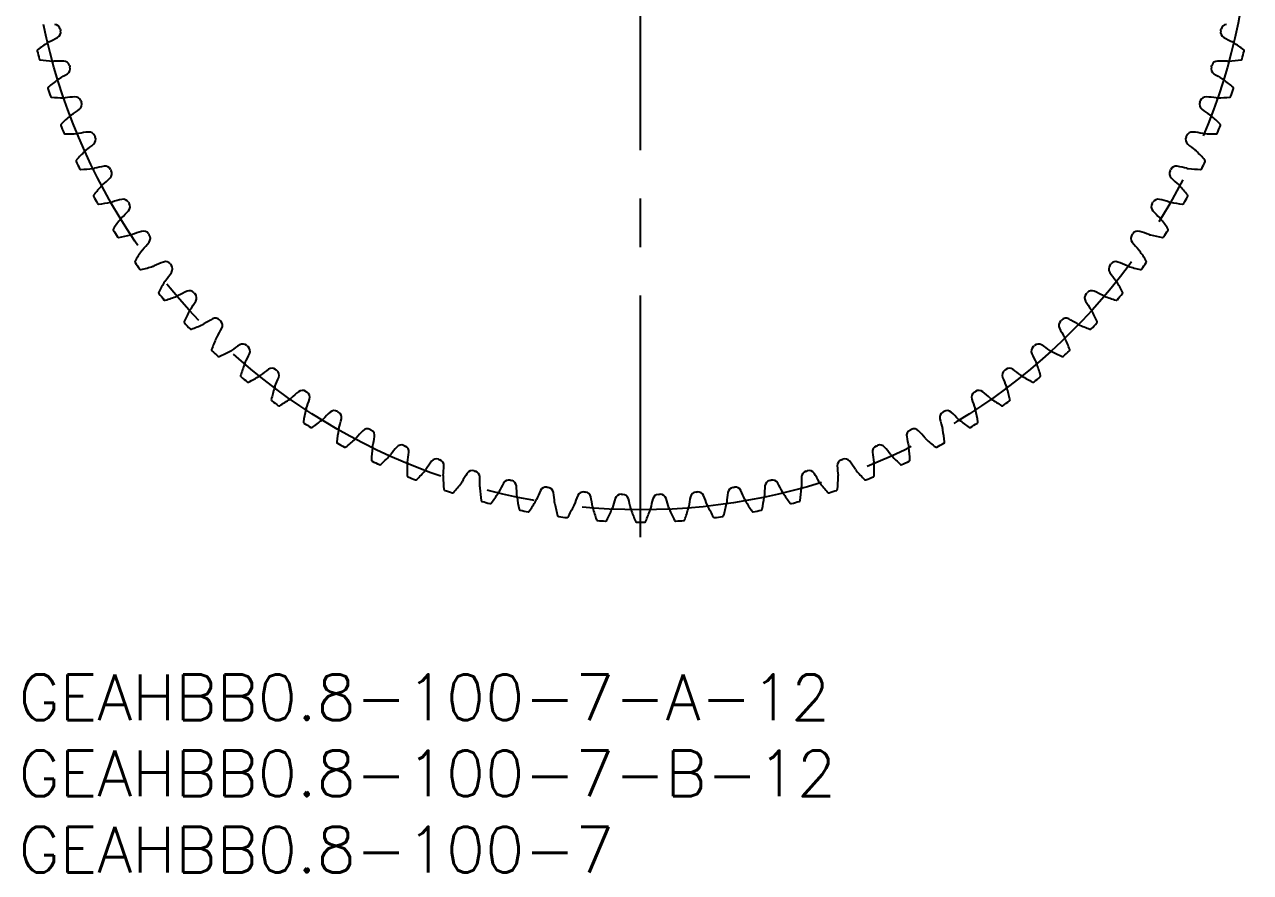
# Model space of a CAD drawing. Extents: x -1 to 152, y -13 to 107.
# Drawn here: x 0.4 to 80.8, y -13 to 42.7 of the extents above; entities that cross this region are included whole.
import ezdxf

# ---------------------------------------------------------------- set-up
doc = ezdxf.new("R2010")
doc.units = 0
doc.header["$LTSCALE"] = 0.5
doc.linetypes.add('CENTER', pattern=[50.8, 31.75, -6.35, 6.35, -6.35])
for name, color, linetype in [('MSM_CENTER', 1, 'CENTER'), ('MSM_CONTINUOUS', 7, 'CONTINUOUS'), ('MSM_PART_NUMBER', 7, 'CONTINUOUS')]:
    doc.layers.add(name, color=color, linetype=linetype)
doc.styles.get("Standard").update_dxf_attribs({"font": 'txt.shx', "height": 3, "bigfont": 'bigfont.shx'})

# ---------------------------------------------------------------- blocks, each defined once
blk = doc.blocks.new('*U2')
at = {"layer": 'MSM_PART_NUMBER'}
blk.add_text('GEAHBB0.8-100-7-A-12', height=3, dxfattribs=at).set_placement((0, -3))
blk = doc.blocks.new('*U3')
at = {"layer": 'MSM_PART_NUMBER'}
blk.add_text('GEAHBB0.8-100-7-B-12', height=3, dxfattribs=at).set_placement((0, -8))
blk = doc.blocks.new('*U4')
at = {"layer": 'MSM_PART_NUMBER'}
blk.add_text('GEAHBB0.8-100-7', height=3, dxfattribs=at).set_placement((0, -13))

msp = doc.modelspace()

# ---------------------------------------------------------------- linework, layer by layer
at = {"layer": 'MSM_CENTER'}
msp.add_line((40.8, 9), (40.8, 92.6), dxfattribs=at)
msp.add_line((40.8, 9), (40.8, 92.6), dxfattribs=at)
msp.add_circle((40.8, 50.8), 40, dxfattribs=at)
at = {"layer": 'MSM_CONTINUOUS'}
for centre, radius, start, end in [((2.338, 42.253), 0.4, 12.52812, 85.54533), ((79.262, 42.253), 0.4, 94.45467, 167.47187), ((2.36, 42.157), 0.4, 299.65468, 12.67187), ((40.8, 50.8), 39, 192.52813, 192.67187), ((79.24, 42.157), 0.4, 167.32812, 240.34533), ((40.8, 50.8), 39, 347.32813, 347.47187), ((8.804, 31.039), 12.5, 123.5, 127.20676), ((2.272, 40.908), 0.665, 115.92305, 123.50005), ((-2.39, 50.5), 10, 295.92301, 299.65467), ((83.99, 50.5), 10, 240.34533, 244.07699), ((79.328, 40.908), 0.665, 56.49996, 64.07695), ((72.796, 31.039), 12.5, 52.79324, 56.5), ((1.294, 40.931), 0.08, 127.20676, 194.02658), ((40.8, 50.8), 40.8, 194.02656, 194.77344), ((1.426, 40.416), 0.08, 194.77344, 261.59324), ((3.242, 52.703), 12.5, 261.59324, 265.3), ((2.272, 40.908), 0.665, 265.29996, 272.87695), ((2.807, 30.256), 10, 89.14533, 92.87699), ((2.951, 39.855), 0.4, 16.12812, 89.14533), ((78.649, 39.855), 0.4, 90.85467, 163.87187), ((78.793, 30.256), 10, 87.12301, 90.85467), ((79.328, 40.908), 0.665, 267.12305, 274.70004), ((78.358, 52.703), 12.5, 274.7, 278.40676), ((80.174, 40.416), 0.08, 278.40676, 345.22653), ((40.8, 50.8), 40.8, 345.22656, 345.97344), ((80.306, 40.931), 0.08, 345.97344, 52.79324), ((-2.286, 47.788), 10, 299.52301, 303.25467), ((2.978, 39.76), 0.4, 303.25468, 16.27187), ((40.8, 50.8), 39, 196.12813, 196.27187), ((78.622, 39.76), 0.4, 163.72812, 236.74533), ((40.8, 50.8), 39, 343.72813, 343.87187), ((83.886, 47.788), 10, 236.74533, 240.47699), ((10.108, 29.069), 12.5, 127.1, 130.80676), ((2.969, 38.508), 0.665, 119.52305, 127.10005), ((78.631, 38.508), 0.665, 52.89996, 60.47695), ((71.492, 29.069), 12.5, 49.19324, 52.9), ((1.992, 38.47), 0.08, 130.80676, 197.62659), ((40.8, 50.8), 40.8, 197.62656, 198.37344), ((2.156, 37.965), 0.08, 198.37344, 265.19324), ((3.197, 50.341), 12.5, 265.19324, 268.9), ((2.969, 38.508), 0.665, 268.89996, 276.47695), ((4.172, 27.911), 10, 92.74533, 96.47699), ((3.713, 37.5), 0.4, 19.72811, 92.74533), ((77.887, 37.5), 0.4, 87.25467, 160.27187), ((77.428, 27.911), 10, 83.52301, 87.25467), ((78.631, 38.508), 0.665, 263.52305, 271.10004), ((78.403, 50.341), 12.5, 271.1, 274.80676), ((79.444, 37.965), 0.08, 274.80676, 341.62653), ((40.8, 50.8), 40.8, 341.62656, 342.37344), ((79.608, 38.47), 0.08, 342.37344, 49.19324), ((-2.012, 45.089), 10, 303.12301, 306.85467), ((3.746, 37.407), 0.4, 306.85468, 19.87187), ((40.8, 50.8), 39, 199.72813, 199.87187), ((77.854, 37.407), 0.4, 160.12812, 233.14533), ((40.8, 50.8), 39, 340.12813, 340.27187), ((83.612, 45.089), 10, 233.14533, 236.87699), ((11.533, 27.184), 12.5, 130.7, 134.40676), ((3.816, 36.157), 0.665, 123.12305, 130.70005), ((77.784, 36.157), 0.665, 49.29996, 56.87695), ((70.067, 27.184), 12.5, 45.59324, 49.3), ((2.843, 36.057), 0.08, 134.40676, 201.22658), ((40.8, 50.8), 40.8, 201.22656, 201.97344), ((3.038, 35.564), 0.08, 201.97344, 268.79324), ((3.3, 47.981), 12.5, 268.79324, 272.5), ((3.816, 36.157), 0.665, 272.49996, 280.07695), ((5.682, 25.657), 10, 96.34533, 100.07699), ((4.621, 35.198), 0.4, 23.32811, 96.34533), ((76.979, 35.198), 0.4, 83.65467, 156.67187), ((75.918, 25.657), 10, 79.92301, 83.65467), ((77.784, 36.157), 0.665, 259.92305, 267.50004), ((78.3, 47.981), 12.5, 267.5, 271.20676), ((78.562, 35.564), 0.08, 271.20676, 338.02656), ((40.8, 50.8), 40.8, 338.02656, 338.77344), ((78.757, 36.057), 0.08, 338.77344, 45.59324), ((-1.569, 42.412), 10, 306.72301, 310.45467), ((4.66, 35.107), 0.4, 310.45468, 23.47187), ((40.8, 50.8), 39, 203.32813, 203.47187), ((76.94, 35.107), 0.4, 156.52811, 229.54533), ((40.8, 50.8), 39, 336.52813, 336.67187), ((83.169, 42.412), 10, 229.54533, 233.27699), ((13.074, 25.393), 12.5, 134.3, 138.00676), ((4.808, 33.864), 0.665, 126.72305, 134.30004), ((76.792, 33.864), 0.665, 45.69996, 53.27695), ((68.526, 25.393), 12.5, 41.99324, 45.7), ((3.843, 33.703), 0.08, 138.00676, 204.82658), ((40.8, 50.8), 40.8, 204.82656, 205.57344), ((4.069, 33.222), 0.08, 205.57344, 272.39324), ((3.551, 45.632), 12.5, 272.39324, 276.1), ((4.808, 33.864), 0.665, 276.09996, 283.67695), ((7.33, 23.501), 10, 99.94533, 103.67699), ((5.672, 32.957), 0.4, 26.92811, 99.94533), ((5.717, 32.869), 0.4, 314.05468, 27.07187), ((40.8, 50.8), 39, 206.92813, 207.07187), ((75.883, 32.869), 0.4, 152.92811, 225.94533), ((40.8, 50.8), 39, 332.92813, 333.07187), ((75.928, 32.957), 0.4, 80.05467, 153.07187), ((74.27, 23.501), 10, 76.32301, 80.05467), ((76.792, 33.864), 0.665, 256.32305, 263.90004), ((78.049, 45.632), 12.5, 263.9, 267.60676), ((77.531, 33.222), 0.08, 267.60676, 334.42656), ((40.8, 50.8), 40.8, 334.42656, 335.17344), ((77.757, 33.703), 0.08, 335.17344, 41.99324), ((-0.959, 39.768), 10, 310.32301, 314.05467), ((82.559, 39.768), 10, 225.94533, 229.67699), ((4.99, 31.416), 0.08, 141.60676, 208.42658), ((40.8, 50.8), 40.8, 208.42656, 209.17344), ((14.724, 23.702), 12.5, 137.9, 141.60676), ((5.943, 31.637), 0.665, 130.32305, 137.90004), ((75.657, 31.637), 0.665, 42.09996, 49.67695), ((66.876, 23.702), 12.5, 38.39324, 42.1), ((40.8, 50.8), 40.8, 330.82656, 331.57344), ((76.61, 31.416), 0.08, 331.57344, 38.39324), ((5.245, 30.951), 0.08, 209.17344, 275.99324), ((3.949, 43.303), 12.5, 275.99324, 279.7), ((5.943, 31.637), 0.665, 279.69996, 287.27695), ((9.11, 21.453), 10, 103.54533, 107.27699), ((6.862, 30.786), 0.4, 30.52811, 103.54533), ((40.8, 50.8), 39, 210.52813, 210.67187), ((6.912, 30.701), 0.4, 317.65468, 30.67187), ((74.688, 30.701), 0.4, 149.32812, 222.34533), ((40.8, 50.8), 39, 329.32813, 329.47187), ((74.738, 30.786), 0.4, 76.45468, 149.47187), ((72.49, 21.453), 10, 72.72301, 76.45467), ((75.657, 31.637), 0.665, 252.72305, 260.30004), ((77.651, 43.303), 12.5, 260.3, 264.00676), ((76.355, 30.951), 0.08, 264.00676, 330.82656), ((16.477, 22.119), 12.5, 141.5, 145.20676), ((7.215, 29.486), 0.665, 133.92305, 141.50004), ((-0.183, 37.168), 10, 313.92301, 317.65467), ((81.783, 37.168), 10, 222.34533, 226.07699), ((74.385, 29.486), 0.665, 38.49996, 46.07695), ((65.123, 22.119), 12.5, 34.79324, 38.5), ((6.277, 29.206), 0.08, 145.20676, 212.02658), ((40.8, 50.8), 40.8, 212.02656, 212.77344), ((11.015, 19.521), 10, 107.14533, 110.87699), ((8.185, 28.695), 0.4, 34.12812, 107.14533), ((73.415, 28.695), 0.4, 72.85467, 145.87187), ((70.585, 19.521), 10, 69.12301, 72.85467), ((40.8, 50.8), 40.8, 327.22656, 327.97344), ((75.323, 29.206), 0.08, 327.97344, 34.79324), ((6.562, 28.758), 0.08, 212.77344, 279.59324), ((4.492, 41.004), 12.5, 279.59324, 283.3), ((7.215, 29.486), 0.665, 283.29996, 290.87695), ((0.753, 34.621), 10, 317.52301, 321.25467), ((40.8, 50.8), 39, 214.12813, 214.27187), ((8.241, 28.613), 0.4, 321.25466, 34.27187), ((73.359, 28.613), 0.4, 145.72812, 218.74533), ((40.8, 50.8), 39, 325.72813, 325.87187), ((80.847, 34.621), 10, 218.74533, 222.47699), ((74.385, 29.486), 0.665, 249.12305, 256.70004), ((77.108, 41.004), 12.5, 256.7, 260.40676), ((75.038, 28.758), 0.08, 260.40676, 327.22656), ((18.326, 20.648), 12.5, 145.1, 148.80676), ((8.619, 27.419), 0.665, 137.52305, 145.10005), ((72.981, 27.419), 0.665, 34.89996, 42.47695), ((63.274, 20.648), 12.5, 31.19324, 34.9), ((7.702, 27.081), 0.08, 148.80676, 215.62658), ((40.8, 50.8), 40.8, 215.62656, 216.37344), ((8.014, 26.651), 0.08, 216.37344, 283.19324), ((5.179, 38.743), 12.5, 283.19324, 286.9), ((8.619, 27.419), 0.665, 286.89996, 294.47695), ((13.038, 17.713), 10, 110.74533, 114.47699), ((9.638, 26.691), 0.4, 37.72811, 110.74533), ((40.8, 50.8), 39, 217.72813, 217.87187), ((9.698, 26.612), 0.4, 324.85467, 37.87187), ((71.902, 26.612), 0.4, 142.12812, 215.14533), ((40.8, 50.8), 39, 322.12813, 322.27187), ((71.962, 26.691), 0.4, 69.25468, 142.27187), ((68.562, 17.713), 10, 65.52301, 69.25467), ((72.981, 27.419), 0.665, 245.52305, 253.10004), ((76.421, 38.743), 12.5, 253.1, 256.80676), ((73.586, 26.651), 0.08, 256.80676, 323.62656), ((40.8, 50.8), 40.8, 323.62656, 324.37344), ((73.898, 27.081), 0.08, 324.37344, 31.19324), ((20.264, 19.296), 12.5, 148.7, 152.40676), ((10.151, 25.445), 0.665, 141.12305, 148.70005), ((1.848, 32.139), 10, 321.12301, 324.85467), ((79.752, 32.139), 10, 215.14533, 218.87699), ((71.449, 25.445), 0.665, 31.29996, 38.87695), ((61.336, 19.296), 12.5, 27.59324, 31.3), ((9.256, 25.049), 0.08, 152.40676, 219.22658), ((40.8, 50.8), 40.8, 219.22656, 219.97344), ((15.17, 16.035), 10, 114.34533, 118.07699), ((11.213, 24.781), 0.4, 41.32811, 114.34533), ((40.8, 50.8), 39, 221.32813, 221.47187), ((11.278, 24.707), 0.4, 328.45468, 41.47187), ((70.322, 24.707), 0.4, 138.52812, 211.54533), ((40.8, 50.8), 39, 318.52813, 318.67187), ((70.387, 24.781), 0.4, 65.65468, 138.67187), ((66.43, 16.035), 10, 61.92301, 65.65467), ((40.8, 50.8), 40.8, 320.02656, 320.77344), ((72.344, 25.049), 0.08, 320.77344, 27.59324), ((9.595, 24.64), 0.08, 219.97344, 286.79324), ((6.006, 36.53), 12.5, 286.79324, 290.5), ((10.151, 25.445), 0.665, 290.49996, 298.07695), ((3.097, 29.73), 10, 324.72301, 328.45467), ((78.503, 29.73), 10, 211.54533, 215.27699), ((71.449, 25.445), 0.665, 241.92305, 249.50004), ((75.594, 36.53), 12.5, 249.5, 253.20676), ((72.005, 24.64), 0.08, 253.20676, 320.02653), ((22.282, 18.069), 12.5, 152.3, 156.00676), ((11.803, 23.57), 0.665, 144.72305, 152.30004), ((17.404, 14.494), 10, 117.94533, 121.67699), ((12.905, 22.975), 0.4, 44.92811, 117.9453), ((68.695, 22.975), 0.4, 62.05468, 135.07187), ((64.196, 14.494), 10, 58.32301, 62.05467), ((69.797, 23.57), 0.665, 27.69996, 35.27695), ((59.318, 18.069), 12.5, 23.99324, 27.7), ((10.935, 23.119), 0.08, 156.00676, 222.82658), ((40.8, 50.8), 40.8, 222.82656, 223.57344), ((11.299, 22.732), 0.08, 223.57344, 290.39324), ((6.971, 34.374), 12.5, 290.39324, 294.1), ((11.803, 23.57), 0.665, 294.09996, 301.67695), ((4.494, 27.404), 10, 328.32301, 332.05467), ((40.8, 50.8), 39, 224.92813, 225.07187), ((12.975, 22.905), 0.4, 332.05468, 45.07187), ((68.625, 22.905), 0.4, 134.92812, 207.94533), ((77.106, 27.404), 10, 207.94533, 211.67699), ((40.8, 50.8), 39, 314.92813, 315.07187), ((69.797, 23.57), 0.665, 238.32305, 245.90004), ((74.629, 34.374), 12.5, 245.9, 249.60676), ((70.301, 22.732), 0.08, 249.60676, 316.42656), ((40.8, 50.8), 40.8, 316.42656, 317.17344), ((70.665, 23.119), 0.08, 317.17344, 23.99324), ((24.374, 16.971), 12.5, 155.9, 159.60676), ((13.57, 21.803), 0.665, 148.32305, 155.90005), ((68.03, 21.803), 0.665, 24.09996, 31.67695), ((57.226, 16.971), 12.5, 20.39324, 24.1), ((12.732, 21.299), 0.08, 159.60676, 226.42658), ((40.8, 50.8), 40.8, 226.42656, 227.17344), ((8.069, 32.282), 12.5, 293.99324, 297.7), ((13.57, 21.803), 0.665, 297.69996, 305.27695), ((19.73, 13.097), 10, 121.54533, 125.27699), ((14.707, 21.278), 0.4, 48.52811, 121.54533), ((6.035, 25.17), 10, 331.92301, 335.65467), ((40.8, 50.8), 39, 228.52813, 228.67187), ((14.781, 21.213), 0.4, 335.65468, 48.67187), ((66.819, 21.213), 0.4, 131.32812, 204.34533), ((75.565, 25.17), 10, 204.34533, 208.07699), ((40.8, 50.8), 39, 311.32813, 311.47187), ((66.893, 21.278), 0.4, 58.45468, 131.47187), ((61.87, 13.097), 10, 54.72301, 58.45467), ((68.03, 21.803), 0.665, 234.72305, 242.30004), ((73.531, 32.282), 12.5, 242.3, 246.00676), ((40.8, 50.8), 40.8, 312.82656, 313.57344), ((68.868, 21.299), 0.08, 313.57344, 20.39324), ((13.119, 20.935), 0.08, 227.17344, 293.99324), ((26.53, 16.006), 12.5, 159.5, 163.20676), ((15.445, 20.151), 0.665, 151.92305, 159.50004), ((66.155, 20.151), 0.665, 20.49996, 28.07695), ((55.07, 16.006), 12.5, 16.79324, 20.5), ((68.481, 20.935), 0.08, 246.00676, 312.82653), ((14.64, 19.595), 0.08, 163.20676, 230.02658), ((40.8, 50.8), 40.8, 230.02656, 230.77344), ((9.296, 30.264), 12.5, 297.59324, 301.3), ((15.445, 20.151), 0.665, 301.29996, 308.87695), ((22.139, 11.848), 10, 125.14533, 128.87699), ((16.612, 19.698), 0.4, 52.12811, 125.14533), ((7.713, 23.038), 10, 335.52301, 339.25467), ((40.8, 50.8), 39, 232.12813, 232.27187), ((16.691, 19.638), 0.4, 339.25468, 52.27187), ((64.909, 19.638), 0.4, 127.72812, 200.74533), ((73.887, 23.038), 10, 200.74533, 204.47699), ((40.8, 50.8), 39, 307.72813, 307.87187), ((64.988, 19.698), 0.4, 54.85468, 127.87187), ((59.461, 11.848), 10, 51.12301, 54.85467), ((66.155, 20.151), 0.665, 231.12305, 238.70004), ((72.304, 30.264), 12.5, 238.7, 242.40676), ((40.8, 50.8), 40.8, 309.22656, 309.97344), ((66.96, 19.595), 0.08, 309.97344, 16.79324), ((15.049, 19.256), 0.08, 230.77344, 297.59324), ((28.743, 15.179), 12.5, 163.1, 166.80676), ((17.419, 18.619), 0.665, 155.52305, 163.10004), ((24.621, 10.753), 10, 128.74533, 132.47699), ((18.613, 18.241), 0.4, 55.72811, 128.74533), ((40.8, 50.8), 39, 235.72813, 235.87187), ((18.695, 18.185), 0.4, 342.85466, 55.87187), ((62.905, 18.185), 0.4, 124.12812, 197.14533), ((40.8, 50.8), 39, 304.12813, 304.27187), ((62.987, 18.241), 0.4, 51.25468, 124.27187), ((56.979, 10.753), 10, 47.52301, 51.25467), ((64.181, 18.619), 0.665, 16.89996, 24.47695), ((52.857, 15.179), 12.5, 13.19324, 16.9), ((66.551, 19.256), 0.08, 242.40676, 309.22653), ((16.651, 18.014), 0.08, 166.80676, 233.62658), ((40.8, 50.8), 40.8, 233.62656, 234.37344), ((10.648, 28.326), 12.5, 301.19324, 304.9), ((17.419, 18.619), 0.665, 304.89996, 312.47695), ((9.521, 21.015), 10, 339.12301, 342.85467), ((72.079, 21.015), 10, 197.14533, 200.87699), ((64.181, 18.619), 0.665, 227.52305, 235.10004), ((70.952, 28.326), 12.5, 235.1, 238.80676), ((40.8, 50.8), 40.8, 305.62656, 306.37344), ((64.949, 18.014), 0.08, 306.37344, 13.19324), ((17.081, 17.702), 0.08, 234.37344, 301.19324), ((31.004, 14.492), 12.5, 166.7, 170.40676), ((19.486, 17.215), 0.665, 159.12305, 166.70004), ((27.168, 9.817), 10, 132.34533, 136.07699), ((20.701, 16.912), 0.4, 59.32811, 132.34533), ((40.8, 50.8), 39, 239.32813, 239.47187), ((20.786, 16.862), 0.4, 346.45468, 59.47187), ((60.814, 16.862), 0.4, 120.52812, 193.54533), ((40.8, 50.8), 39, 300.52813, 300.67187), ((60.899, 16.912), 0.4, 47.65468, 120.67187), ((54.432, 9.817), 10, 43.92301, 47.65467), ((62.114, 17.215), 0.665, 13.29996, 20.87695), ((50.596, 14.492), 12.5, 9.59324, 13.3), ((64.519, 17.702), 0.08, 238.80676, 305.62653), ((18.758, 16.562), 0.08, 170.40676, 237.22656), ((40.8, 50.8), 40.8, 237.22656, 237.97344), ((19.206, 16.277), 0.08, 237.97344, 304.79324), ((12.119, 26.477), 12.5, 304.79324, 308.5), ((19.486, 17.215), 0.665, 308.49996, 316.07695), ((21.637, 15.943), 0.665, 162.72305, 170.30004), ((11.453, 19.11), 10, 342.72301, 346.45467), ((22.869, 15.717), 0.4, 62.92811, 135.94533), ((58.731, 15.717), 0.4, 44.05468, 117.07187), ((70.147, 19.11), 10, 193.54533, 197.27699), ((59.963, 15.943), 0.665, 9.69996, 17.27695), ((62.114, 17.215), 0.665, 223.92305, 231.50004), ((69.481, 26.477), 12.5, 231.5, 235.20676), ((62.394, 16.277), 0.08, 235.20676, 302.02653), ((40.8, 50.8), 40.8, 302.02656, 302.77344), ((62.842, 16.562), 0.08, 302.77344, 9.59324), ((33.303, 13.949), 12.5, 170.3, 174.00676), ((13.702, 24.724), 12.5, 308.39324, 312.1), ((21.637, 15.943), 0.665, 312.09996, 319.67695), ((29.768, 9.041), 10, 135.94533, 139.67699), ((40.8, 50.8), 39, 242.92813, 243.07187), ((22.957, 15.672), 0.4, 350.05468, 63.07187), ((13.501, 17.33), 10, 346.32301, 350.05467), ((58.643, 15.672), 0.4, 116.92812, 189.94533), ((68.099, 17.33), 10, 189.94533, 193.67699), ((40.8, 50.8), 39, 296.92813, 297.07187), ((51.832, 9.041), 10, 40.32301, 44.05467), ((59.963, 15.943), 0.665, 220.32305, 227.90004), ((67.898, 24.724), 12.5, 227.9, 231.60676), ((48.297, 13.949), 12.5, 5.99324, 9.7), ((20.951, 15.245), 0.08, 174.00676, 240.82656), ((40.8, 50.8), 40.8, 240.82656, 241.57344), ((21.416, 14.99), 0.08, 241.57344, 308.39324), ((35.632, 13.551), 12.5, 173.9, 177.60676), ((23.864, 14.808), 0.665, 166.32305, 173.90004), ((32.412, 8.431), 10, 139.54533, 143.27699), ((25.107, 14.66), 0.4, 66.52811, 139.54533), ((40.8, 50.8), 39, 246.52813, 246.67187), ((25.198, 14.621), 0.4, 353.65466, 66.67187), ((15.657, 15.682), 10, 349.92301, 353.65467), ((56.402, 14.621), 0.4, 113.32811, 186.34533), ((65.943, 15.682), 10, 186.34533, 190.07699), ((40.8, 50.8), 39, 293.32813, 293.47187), ((56.493, 14.66), 0.4, 40.45467, 113.47187), ((49.188, 8.431), 10, 36.72301, 40.45467), ((57.736, 14.808), 0.665, 6.09996, 13.67695), ((45.968, 13.551), 12.5, 2.39324, 6.1), ((60.184, 14.99), 0.08, 231.60676, 298.42653), ((40.8, 50.8), 40.8, 298.42656, 299.17344), ((60.649, 15.245), 0.08, 299.17344, 5.99324), ((23.222, 14.069), 0.08, 177.60676, 244.42656), ((40.8, 50.8), 40.8, 244.42656, 245.17344), ((23.703, 13.843), 0.08, 245.17344, 311.99324), ((15.393, 23.074), 12.5, 311.99324, 315.7), ((23.864, 14.808), 0.665, 315.69996, 323.27695), ((37.981, 13.3), 12.5, 177.5, 181.20676), ((26.157, 13.816), 0.665, 169.92305, 177.50004), ((35.089, 7.988), 10, 143.14533, 146.87699), ((27.407, 13.746), 0.4, 70.12812, 143.14533), ((40.8, 50.8), 39, 250.12813, 250.27187), ((27.5, 13.713), 0.4, 357.25469, 70.27187), ((17.911, 14.172), 10, 353.52301, 357.25467), ((54.1, 13.713), 0.4, 109.72811, 182.74533), ((63.689, 14.172), 10, 182.74533, 186.47699), ((40.8, 50.8), 39, 289.72813, 289.87187), ((54.193, 13.746), 0.4, 36.85468, 109.87187), ((46.511, 7.988), 10, 33.12301, 36.85467), ((55.443, 13.816), 0.665, 2.49996, 10.07695), ((43.619, 13.3), 12.5, 358.79324, 2.5), ((57.736, 14.808), 0.665, 216.72305, 224.30004), ((66.207, 23.074), 12.5, 224.3, 228.00676), ((57.897, 13.843), 0.08, 228.00676, 294.82659), ((40.8, 50.8), 40.8, 294.82656, 295.57344), ((58.378, 14.069), 0.08, 295.57344, 2.39324), ((25.564, 13.038), 0.08, 181.20676, 248.02656), ((40.8, 50.8), 40.8, 248.02656, 248.77344), ((17.184, 21.533), 12.5, 315.59324, 319.3), ((26.157, 13.816), 0.665, 319.29996, 326.87695), ((28.508, 12.969), 0.665, 173.52305, 181.10004), ((40.341, 13.197), 12.5, 181.1, 184.80676), ((37.788, 7.714), 10, 146.74533, 150.47699), ((29.76, 12.978), 0.4, 73.72812, 146.74533), ((40.8, 50.8), 39, 253.72813, 253.87187), ((29.855, 12.951), 0.4, 0.85466, 73.87187), ((20.256, 12.807), 10, 357.12301, 0.85467), ((61.344, 12.807), 10, 179.14533, 182.87699), ((51.745, 12.951), 0.4, 106.12812, 179.14533), ((40.8, 50.8), 39, 286.12813, 286.27187), ((51.84, 12.978), 0.4, 33.25468, 106.27187), ((43.812, 7.714), 10, 29.52301, 33.25467), ((41.259, 13.197), 12.5, 355.19324, 358.9), ((53.092, 12.969), 0.665, 358.89996, 6.47695), ((55.443, 13.816), 0.665, 213.12305, 220.70004), ((64.416, 21.533), 12.5, 220.7, 224.40675), ((40.8, 50.8), 40.8, 291.22656, 291.97344), ((56.036, 13.038), 0.08, 291.97344, 358.79324), ((26.057, 12.843), 0.08, 248.77344, 315.59324), ((27.965, 12.156), 0.08, 184.80676, 251.62658), ((40.8, 50.8), 40.8, 251.62656, 252.37344), ((19.069, 20.108), 12.5, 319.19324, 322.9), ((28.508, 12.969), 0.665, 322.89996, 330.47695), ((30.908, 12.272), 0.665, 177.12305, 184.70004), ((42.703, 13.242), 12.5, 184.7, 188.40676), ((40.5, 7.61), 10, 150.34533, 154.07699), ((32.157, 12.36), 0.4, 77.32812, 150.34533), ((40.8, 50.8), 39, 257.32813, 257.47187), ((32.253, 12.338), 0.4, 4.45468, 77.47187), ((22.682, 11.592), 10, 0.72301, 4.45467), ((43.212, 7.676), 10, 153.94533, 157.67699), ((34.588, 11.893), 0.4, 80.92812, 153.94533), ((40.8, 50.8), 39, 260.92813, 261.07187), ((34.685, 11.877), 0.4, 8.05466, 81.07187), ((46.915, 11.877), 0.4, 98.92811, 171.94533), ((40.8, 50.8), 39, 278.92813, 279.07187), ((47.012, 11.893), 0.4, 26.05466, 99.07187), ((38.388, 7.676), 10, 22.32301, 26.05467), ((58.918, 11.592), 10, 175.54533, 179.27699), ((49.347, 12.338), 0.4, 102.52812, 175.54533), ((40.8, 50.8), 39, 282.52813, 282.67187), ((49.443, 12.36), 0.4, 29.65468, 102.67187), ((41.1, 7.61), 10, 25.92301, 29.65467), ((38.897, 13.242), 12.5, 351.59324, 355.3), ((50.692, 12.272), 0.665, 355.29996, 2.87695), ((53.092, 12.969), 0.665, 209.52305, 217.10004), ((62.531, 20.108), 12.5, 217.1, 220.80675), ((40.8, 50.8), 40.8, 287.62656, 288.37344), ((53.635, 12.156), 0.08, 288.37344, 355.19324), ((55.543, 12.843), 0.08, 224.40658, 291.22659), ((28.47, 11.992), 0.08, 252.37344, 319.19324), ((30.416, 11.426), 0.08, 188.40676, 255.22658), ((40.8, 50.8), 40.8, 255.22656, 255.97344), ((21.039, 18.804), 12.5, 322.79324, 326.5), ((30.908, 12.272), 0.665, 326.49996, 334.07695), ((33.346, 11.727), 0.665, 180.72305, 188.30004), ((45.058, 13.436), 12.5, 188.3, 192.00676), ((23.087, 17.627), 12.5, 326.39324, 330.1), ((33.346, 11.727), 0.665, 330.09996, 337.67695), ((25.18, 10.532), 10, 4.32301, 8.05467), ((35.815, 11.336), 0.665, 184.32305, 191.90004), ((45.915, 7.913), 10, 157.54533, 161.27699), ((37.043, 11.58), 0.4, 84.52812, 157.54533), ((40.8, 50.8), 39, 264.52813, 264.67187), ((37.141, 11.57), 0.4, 11.65467, 84.67187), ((27.739, 9.631), 10, 7.92301, 11.65467), ((48.598, 8.319), 10, 161.14533, 164.87699), ((39.513, 11.421), 0.4, 88.12812, 161.14533), ((40.8, 50.8), 39, 268.12813, 268.27187), ((39.612, 11.418), 0.4, 15.25466, 88.27187), ((30.35, 8.892), 10, 11.52301, 15.25467), ((51.25, 8.892), 10, 164.74533, 168.47699), ((41.988, 11.418), 0.4, 91.72812, 164.74533), ((40.8, 50.8), 39, 271.72813, 271.87187), ((42.087, 11.421), 0.4, 18.85467, 91.87187), ((33.002, 8.319), 10, 15.12301, 18.85467), ((53.861, 9.631), 10, 168.34533, 172.07699), ((44.459, 11.57), 0.4, 95.32812, 168.34533), ((40.8, 50.8), 39, 275.32813, 275.47187), ((44.557, 11.58), 0.4, 22.45466, 95.47187), ((35.685, 7.913), 10, 18.72301, 22.45467), ((45.785, 11.336), 0.665, 348.09996, 355.67695), ((56.42, 10.532), 10, 171.94533, 175.67699), ((48.254, 11.727), 0.665, 202.32305, 209.90004), ((58.513, 17.627), 12.5, 209.9, 213.60675), ((36.542, 13.436), 12.5, 347.99324, 351.7), ((48.254, 11.727), 0.665, 351.69996, 359.27695), ((50.692, 12.272), 0.665, 205.92305, 213.50004), ((60.561, 18.804), 12.5, 213.5, 217.20676), ((40.8, 50.8), 40.8, 284.02656, 284.77344), ((51.184, 11.426), 0.08, 284.77344, 351.59324), ((53.13, 11.992), 0.08, 220.80658, 287.62659), ((30.931, 11.294), 0.08, 255.97344, 322.79324), ((32.909, 10.852), 0.08, 192.00676, 258.82658), ((40.8, 50.8), 40.8, 258.82656, 259.57344), ((33.431, 10.752), 0.08, 259.57344, 326.39324), ((47.395, 13.777), 12.5, 191.9, 195.60676), ((25.205, 16.58), 12.5, 329.99324, 333.7), ((35.815, 11.336), 0.665, 333.69996, 341.27695), ((38.302, 11.101), 0.665, 187.92305, 195.50004), ((49.707, 14.264), 12.5, 195.5, 199.20676), ((27.384, 15.668), 12.5, 333.59324, 337.3), ((38.302, 11.101), 0.665, 337.29996, 344.87695), ((40.8, 11.023), 0.665, 191.52305, 199.10004), ((51.984, 14.895), 12.5, 199.1, 202.80676), ((29.616, 14.895), 12.5, 337.19324, 340.9), ((40.8, 11.023), 0.665, 340.89996, 348.47695), ((43.298, 11.101), 0.665, 195.12305, 202.70004), ((54.216, 15.668), 12.5, 202.7, 206.40676), ((31.893, 14.264), 12.5, 340.79324, 344.5), ((43.298, 11.101), 0.665, 344.49996, 352.07695), ((45.785, 11.336), 0.665, 198.72305, 206.30004), ((56.395, 16.58), 12.5, 206.3, 210.00676), ((34.205, 13.777), 12.5, 344.39324, 348.1), ((48.169, 10.752), 0.08, 213.60658, 280.42659), ((40.8, 50.8), 40.8, 280.42656, 281.17344), ((48.691, 10.852), 0.08, 281.17344, 347.99324), ((50.669, 11.294), 0.08, 217.20676, 284.02658), ((35.433, 10.435), 0.08, 195.60676, 262.42658), ((40.8, 50.8), 40.8, 262.42656, 263.17344), ((35.96, 10.369), 0.08, 263.17344, 329.99324), ((37.978, 10.178), 0.08, 199.20676, 266.02658), ((40.8, 50.8), 40.8, 266.02656, 266.77344), ((38.508, 10.145), 0.08, 266.77344, 333.59324), ((40.535, 10.081), 0.08, 202.80676, 269.62659), ((40.8, 50.8), 40.8, 269.62656, 270.37344), ((41.065, 10.081), 0.08, 270.37344, 337.19324), ((43.092, 10.145), 0.08, 206.40676, 273.22659), ((40.8, 50.8), 40.8, 273.22656, 273.97344), ((43.622, 10.178), 0.08, 273.97344, 340.79324), ((45.64, 10.369), 0.08, 210.00676, 276.82659), ((40.8, 50.8), 40.8, 276.82656, 277.57344), ((46.167, 10.435), 0.08, 277.57344, 344.39324)]:
    msp.add_arc(centre, radius, start, end, dxfattribs=at)

# ---------------------------------------------------------------- block references
for name in ['*U2', '*U3', '*U4']:
    msp.add_blockref(name, (0, 0), dxfattribs=at)

doc.saveas('drawing.dxf')
